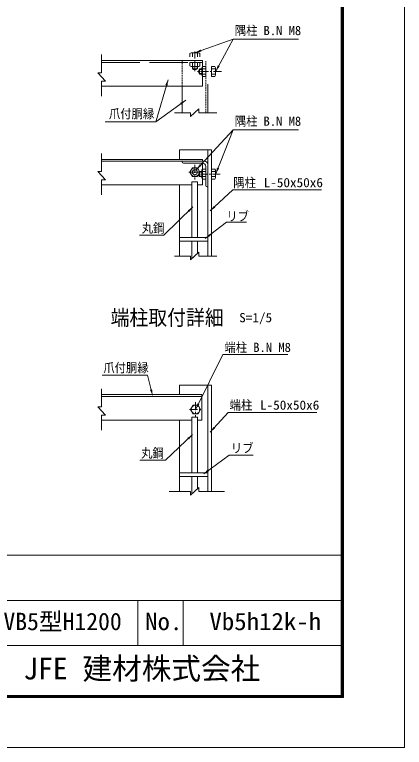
# Model space of a CAD drawing. Units: millimetres, scale not verified, with parts at other scales. Extents: x -4455 to 4455, y -3150 to 3150.
# Drawn here: x 2624 to 4455, y -3150 to 287 of the extents above; entities that cross this region are included whole.
import ezdxf
from ezdxf.enums import TextEntityAlignment as Align

# ---------------------------------------------------------------- set-up
doc = ezdxf.new("R2010")
doc.units = ezdxf.units.MM
doc.header["$LTSCALE"] = 30
for name, pattern in [('DASHED', [7.5, 6, -1.5]), ('USER1', [2, 1.25, -0.25, 0.25, -0.25]), ('USER4', [0.375, 0.25, -0.125])]:
    doc.linetypes.add(name, pattern=pattern)
doc.layers.add('0-B_7詳細', color=7, linetype='Continuous', lineweight=18)
doc.layers.add('0-F_D-TTL', color=7, linetype='Continuous', lineweight=9)
doc.layers.add('0-E_D-TTL-TXT', color=7, linetype='Continuous')
doc.styles.add('ＭＳ ゴシック', font='')
doc.styles.get('ＭＳ ゴシック').set_extended_font_data('MS Gothic')

msp = doc.modelspace()

# ---------------------------------------------------------------- linework, layer by layer
at = {"layer": '0-B_7詳細', "lineweight": 9}
for p, q in [((3651.3, 172.14), (3569.36, 21.99)), ((3453.44, 108.43), (3447.68, 105.11)), ((3447.68, 105.11), (3447.68, 89.23)), ((3453.44, 108.43), (3488.96, 108.43)), ((3459.2, 106.37), (3459.2, 89.23)), ((3483.2, 106.37), (3483.2, 89.23)), ((3488.96, 108.43), (3494.72, 105.11)), ((3494.72, 105.11), (3494.72, 89.23)), ((3032.28, 71.23), (3504.2, 71.23)), ((3507.2, 71.23), (3399.2, 71.23)), ((3507.2, -48.77), (3507.2, 71.23)), ((3447.68, 62.23), (3494.72, 62.23)), ((3447.68, 46.36), (3447.68, 62.23)), ((3453.44, 43.03), (3447.68, 46.36)), ((3453.44, 43.03), (3488.96, 43.03)), ((3459.2, 45.09), (3459.2, 62.23)), ((3459.2, 43.03), (3459.2, 32.37)), ((3483.2, 45.09), (3483.2, 62.23)), ((3483.2, 43.03), (3483.2, 32.37)), ((3503, 2.47), (3503, 37.99)), ((3522.2, -3.29), (3522.2, 43.75)), ((3565.08, 43.75), (3549.2, 43.75)), ((3549.2, -3.29), (3549.2, 43.75)), ((3568.4, 37.99), (3565.08, 43.75)), ((3568.4, 2.47), (3568.4, 37.99)), ((3459.2, 32.37), (3483.2, 32.37)), ((3492.34, 8.23), (3492.34, 32.23)), ((3503, 32.23), (3492.34, 32.23)), ((3503, 8.23), (3492.34, 8.23)), ((3503, 2.47), (3506.33, -3.29)), ((3505.06, 32.23), (3522.2, 32.23)), ((3505.06, 8.23), (3522.2, 8.23)), ((3566.34, 32.23), (3549.2, 32.23)), ((3566.34, 8.23), (3549.2, 8.23)), ((3568.4, 2.47), (3565.08, -3.29)), ((3506.33, -3.29), (3522.2, -3.29)), ((3565.08, -3.29), (3549.2, -3.29)), ((3032.28, -48.77), (3507.2, -48.77)), ((3411.2, -173.5), (3411.2, -48.77)), ((3531.2, -173.5), (3531.2, -39.77)), ((3286.99, -216.01), (3427.52, -114.75)), ((3651.3, -253.2), (3569.14, -459.12)), ((3399.2, -391.98), (3399.2, -346.98)), ((3399.2, -346.98), (3549.2, -346.98)), ((3531.2, -845.83), (3531.2, -346.98)), ((3549.2, -845.83), (3549.2, -346.98)), ((3032.28, -391.98), (3504.2, -391.98)), ((3032.28, -400.98), (3504.2, -400.98)), ((3507.2, -391.98), (3399.2, -391.98)), ((3516.2, -400.98), (3411.2, -400.98)), ((3411.2, -400.98), (3411.2, -403.98)), ((3507.2, -409.98), (3417.2, -409.98)), ((3421.7, -391.98), (3422, -391.98)), ((3507.2, -400.98), (3507.2, -391.98)), ((3507.2, -511.98), (3507.2, -409.98)), ((3503, -478.74), (3503, -443.22)), ((3522.2, -514.98), (3522.2, -424.98)), ((3522.2, -484.5), (3522.2, -437.46)), ((3531.2, -520.98), (3531.2, -415.98)), ((3565.08, -437.46), (3549.2, -437.46)), ((3549.2, -484.5), (3549.2, -437.46)), ((3568.4, -443.22), (3565.08, -437.46)), ((3568.4, -478.74), (3568.4, -443.22)), ((3492.34, -472.98), (3492.34, -448.98)), ((3503, -448.98), (3492.34, -448.98)), ((3503, -472.98), (3492.34, -472.98)), ((3503, -478.74), (3506.33, -484.5)), ((3505.06, -448.98), (3522.2, -448.98)), ((3505.06, -472.98), (3522.2, -472.98)), ((3566.34, -448.98), (3549.2, -448.98)), ((3566.34, -472.98), (3549.2, -472.98)), ((3568.4, -478.74), (3565.08, -484.5)), ((3032.28, -511.98), (3456.52, -511.98)), ((3399.2, -845.83), (3399.2, -511.98)), ((3456.52, -758.46), (3456.52, -498.04)), ((3456.52, -498.04), (3483.52, -498.04)), ((3483.52, -758.46), (3483.52, -498.04)), ((3483.52, -511.98), (3507.2, -511.98)), ((3506.33, -484.5), (3522.2, -484.5)), ((3565.08, -484.5), (3549.2, -484.5)), ((3531.2, -520.98), (3528.2, -520.98)), ((3531.2, -758.46), (3399.2, -758.46)), ((3531.2, -776.46), (3399.2, -776.46)), ((3456.52, -857.67), (3456.52, -776.46)), ((3483.52, -832.6), (3483.52, -776.46)), ((3399.2, -1495.73), (3399.2, -1450.73)), ((3399.2, -1450.73), (3549.2, -1450.73)), ((3531.2, -1949.58), (3531.2, -1450.73)), ((3549.2, -1949.58), (3549.2, -1450.73)), ((3032.28, -1495.73), (3504.2, -1495.73)), ((3032.28, -1504.73), (3504.2, -1504.73)), ((3504.2, -1495.73), (3399.2, -1495.73)), ((3421.7, -1495.73), (3422, -1495.73)), ((3504.2, -1615.73), (3504.2, -1495.73)), ((3456.52, -1862.21), (3456.52, -1601.79)), ((3456.52, -1601.79), (3483.52, -1601.79)), ((3483.52, -1862.21), (3483.52, -1601.79)), ((3032.28, -1615.73), (3456.52, -1615.73)), ((3399.2, -1949.58), (3399.2, -1615.73)), ((3483.52, -1615.73), (3504.2, -1615.73)), ((3531.2, -1862.21), (3399.2, -1862.21)), ((3531.2, -1880.21), (3399.2, -1880.21)), ((3456.52, -1961.42), (3456.52, -1880.21)), ((3483.52, -1936.35), (3483.52, -1880.21))]:
    msp.add_line(p, q, dxfattribs=at)
at = {"layer": '0-B_7詳細', "color": 1, "linetype": 'USER1'}
for p, q in [((3471.2, 21.13), (3471.2, 113.5)), ((3595.2, 20.23), (3478.76, 20.23)), ((3471.2, -417.79), (3471.2, -487.18)), ((3442.64, -451.98), (3499.76, -451.98)), ((3590.3, -460.98), (3497.94, -460.98)), ((3474.2, -1531.54), (3474.2, -1600.93)), ((3445.64, -1565.73), (3502.76, -1565.73))]:
    msp.add_line(p, q, dxfattribs=at)
at = {"layer": '0-B_7詳細', "color": 4}
for p, q in [((3032.28, 13.67), (3032.28, 99.25)), ((3014.28, 13.67), (3050.28, -25.1)), ((3032.28, 13.67), (3014.28, 13.67)), ((3032.28, -25.1), (3032.28, -95.3)), ((3032.28, -25.1), (3050.28, -25.1)), ((3449.88, -191.5), (3488.65, -155.5)), ((3488.65, -173.5), (3488.65, -155.5)), ((3449.88, -173.5), (3375.66, -173.5)), ((3449.88, -173.5), (3449.88, -191.5)), ((3488.65, -173.5), (3573.33, -173.5)), ((3032.28, -449.54), (3032.28, -363.96)), ((3014.28, -449.54), (3050.28, -488.31)), ((3032.28, -449.54), (3014.28, -449.54)), ((3032.28, -488.31), (3032.28, -558.51)), ((3032.28, -488.31), (3050.28, -488.31)), ((3449.88, -845.83), (3375.66, -845.83)), ((3449.88, -863.83), (3488.65, -827.83)), ((3449.88, -845.83), (3449.88, -863.83)), ((3488.65, -845.83), (3488.65, -827.83)), ((3488.65, -845.83), (3573.33, -845.83)), ((3032.28, -1553.29), (3032.28, -1467.71)), ((3014.28, -1553.29), (3050.28, -1592.06)), ((3032.28, -1553.29), (3014.28, -1553.29)), ((3032.28, -1592.06), (3032.28, -1662.25)), ((3032.28, -1592.06), (3050.28, -1592.06)), ((3449.88, -1949.58), (3349.43, -1949.58)), ((3449.88, -1967.58), (3488.65, -1931.58)), ((3449.88, -1949.58), (3449.88, -1967.58)), ((3488.65, -1949.58), (3488.65, -1931.58)), ((3488.65, -1949.58), (3609.7, -1949.58))]:
    msp.add_line(p, q, dxfattribs=at)
at = {"layer": '0-B_7詳細', "color": 1, "linetype": 'USER4'}
for p, q in [((3411.2, -48.77), (3411.2, 71.31)), ((3522.2, -173.5), (3522.2, 68.82))]:
    msp.add_line(p, q, dxfattribs=at)
at = {"layer": '0-B_7詳細', "color": 3, "linetype": 'DASHED'}
msp.add_line((3032.28, 62.23), (3507.2, 62.23), dxfattribs=at)
at = {"layer": '0-B_7詳細', "color": 1}
for p, q in [((3461.6, 43.03), (3461.6, 31.16)), ((3480.8, 43.03), (3480.8, 31.16)), ((3503, 29.83), (3491.13, 29.83)), ((3503, 10.63), (3491.13, 10.63)), ((3503, -451.38), (3491.13, -451.38)), ((3503, -470.58), (3491.13, -470.58))]:
    msp.add_line(p, q, dxfattribs=at)
at = {"layer": '0-B_7詳細', "lineweight": 9}
for points in [[(3957.11, 172.14), (3651.3, 172.14), (3473.09, 109.1)], [(3488.96, 43.03), (3494.72, 46.36), (3494.72, 62.23)], [(3503, 37.99), (3506.33, 43.75), (3522.2, 43.75)], [(3049, -216.01), (3286.99, -216.01), (3344.81, -18.14)], [(3957.11, -253.2), (3651.3, -253.2), (3478.89, -438.76)], [(3503, -443.22), (3506.33, -437.46), (3522.2, -437.46)], [(4065.36, -535.15), (3649.53, -535.15), (3542.61, -633.58)], [(3713.67, -686.7), (3619.75, -686.7), (3519.05, -763.73)]]:
    msp.add_lwpolyline(points, dxfattribs=at)
at = {"layer": '0-B_7詳細', "color": 3}
for points in [[(3494.72, -451.98), (3482.96, -431.61), (3459.44, -431.61), (3447.68, -451.98), (3459.44, -472.35), (3482.96, -472.35)], [(3497.72, -1565.73), (3485.96, -1545.36), (3462.44, -1545.36), (3450.68, -1565.73), (3462.44, -1586.1), (3485.96, -1586.1)]]:
    msp.add_lwpolyline(points, close=True, dxfattribs=at)
at = {"layer": '0-B_7詳細', "color": 1}
for points in [[(3210.26, -748.22), (3325.68, -748.22), (3461.16, -615.25)], [(3908.08, -1307.58), (3601.67, -1307.58), (3475.09, -1563.93)], [(3035.26, -1403.86), (3247.46, -1403.86), (3271.83, -1498.51)], [(4044.19, -1579.93), (3626.59, -1579.93), (3543.03, -1670.93)], [(3211.62, -1803.35), (3332.33, -1803.35), (3459.92, -1682.95)], [(3743.9, -1779.52), (3632.23, -1779.52), (3512.73, -1866.58)]]:
    msp.add_lwpolyline(points, dxfattribs=at)
at = {"layer": '0-B_7詳細', "color": 3}
for centre, radius in [((3471.2, -451.98), 20.4), ((3471.2, -451.98), 12), ((3474.2, -1565.73), 20.4)]:
    msp.add_circle(centre, radius, dxfattribs=at)
at = {"layer": '0-B_7詳細', "lineweight": 9}
for centre, radius, start, end in [((3453.44, 99.34), 9.09, 50.6618, 90), ((3471.2, 72.43), 36, 70.52878, 109.47122), ((3488.96, 99.34), 9.09, 90, 129.3382), ((3453.44, 52.12), 9.09, 270, 309.3382), ((3471.2, 79.03), 36, 250.52878, 289.47122), ((3488.96, 52.12), 9.09, 230.6618, 270), ((3512.09, 37.99), 9.09, 180, 219.3382), ((3559.31, 37.99), 9.09, 320.6618, 0), ((3471.2, 53.16), 24, 240, 300), ((3513.13, 20.23), 24, 150, 210), ((3539, 20.23), 36, 160.52878, 199.47122), ((3512.09, 2.47), 9.09, 140.6618, 180), ((3532.4, 20.23), 36, 340.52878, 19.47122), ((3559.31, 2.47), 9.09, 0, 39.3382), ((3417.2, -403.98), 6, 180, 270), ((3507.2, -424.98), 15, 0, 90), ((3516.2, -415.98), 15, 0, 90), ((3512.09, -443.22), 9.09, 180, 219.3382), ((3559.31, -443.22), 9.09, 320.6618, 0), ((3513.13, -460.98), 24, 150, 210), ((3539, -460.98), 36, 160.52878, 199.47122), ((3512.09, -478.74), 9.09, 140.6618, 180), ((3532.4, -460.98), 36, 340.52878, 19.47122), ((3559.31, -478.74), 9.09, 0, 39.3382), ((3528.2, -514.98), 6, 180, 270)]:
    msp.add_arc(centre, radius, start, end, dxfattribs=at)
at = {"layer": '0-B_7詳細'}
for points in [[(3471.2, 108.43), (3497.75, 123.35), (3501.22, 113.52)], [(3568.4, 20.23), (3578.2, 49.06), (3587.35, 44.07)], [(3345.37, -16.22), (3341.96, -46.48), (3331.96, -43.56)], [(3429.14, -113.59), (3407.85, -135.35), (3401.76, -126.9)], [(3477.53, -440.22), (3494.13, -414.7), (3501.77, -421.79)], [(3568.4, -460.98), (3574.68, -431.18), (3584.36, -435.05)], [(3541.13, -634.94), (3559.68, -610.79), (3566.73, -618.45)], [(3517.46, -764.94), (3538.12, -742.58), (3544.45, -750.85)]]:
    msp.add_solid(points, dxfattribs=at)
at = {"layer": '0-B_7詳細', "color": 1}
for points in [[(3462.59, -613.85), (3444.83, -638.58), (3437.53, -631.15)], [(3272.33, -1500.45), (3259.8, -1472.69), (3269.89, -1470.09)], [(3474.2, -1565.73), (3482.81, -1536.52), (3492.15, -1541.13)], [(3541.67, -1672.4), (3558.13, -1646.78), (3565.8, -1653.83)], [(3461.37, -1681.57), (3443.13, -1705.95), (3435.98, -1698.37)], [(3511.11, -1867.76), (3532.29, -1845.88), (3538.43, -1854.31)]]:
    msp.add_solid(points, dxfattribs=at)
at = {"layer": '0-F_D-TTL'}
for p, q in [((2248.64, -2248.64), (4157.86, -2248.64)), ((2248.64, -2460.77), (4157.86, -2460.77)), ((3203.25, -2460.77), (3203.25, -2672.91)), ((3415.38, -2460.77), (3415.38, -2672.91)), ((2248.64, -2672.91), (4157.86, -2672.91))]:
    msp.add_line(p, q, dxfattribs=at)
at = {"layer": '0-F_D-TTL', "color": 2, "lineweight": 18}
msp.add_lwpolyline([(-4454.85, 3150.21), (4454.85, 3150.21), (4454.85, -3150.21), (-4454.85, -3150.21)], close=True, dxfattribs=at)
at = {"layer": '0-F_D-TTL'}
for points in [[(-4168.47, 2916.87), (4168.47, 2916.87), (4168.47, -2916.87), (-4168.47, -2916.87)], [(-4165.81, 2914.21), (4165.81, 2914.21), (4165.81, -2914.21), (-4165.81, -2914.21)], [(-4163.16, 2911.56), (4163.16, 2911.56), (4163.16, -2911.56), (-4163.16, -2911.56)], [(-4160.51, 2908.91), (4160.51, 2908.91), (4160.51, -2908.91), (-4160.51, -2908.91)], [(-4157.86, 2906.26), (4157.86, 2906.26), (4157.86, -2906.26), (-4157.86, -2906.26)]]:
    msp.add_lwpolyline(points, close=True, dxfattribs=at)

# ---------------------------------------------------------------- texts
at = {"layer": '0-B_7詳細', "color": 3, "style": 'ＭＳ ゴシック'}
for s, width, p in [('隅柱', 0.9, (3658.34, 177.87)), ('爪付胴縁', 0.9, (3067.14, -212.29)), ('隅柱', 0.9, (3658.34, -247.48)), ('隅柱', 0.9, (3651.02, -535.58)), ('L-50x50x6', 1.05, (3793.83, -535.58)), ('リブ', 0.9, (3618.54, -693.59)), ('丸鋼', 0.9, (3221.26, -748.95)), ('S=1/5', 1.05, (3678.92, -1169)), ('端柱', 0.9, (3610.07, -1308.47)), ('爪付胴縁', 0.9, (3040.84, -1403.76)), ('端柱', 0.9, (3633.87, -1579.36)), ('L-50x50x6', 1.05, (3776.68, -1579.36)), ('リブ', 0.9, (3639.97, -1780.85)), ('丸鋼', 0.9, (3218.55, -1804.41))]:
    msp.add_text(s, height=43.33, dxfattribs=dict(at, width=width)).set_placement(p, align=Align.BOTTOM_LEFT)
for p in [(3793.15, 177.87), (3793.15, -247.48), (3744.88, -1308.47)]:
    msp.add_text('B.N M8', height=43.33, dxfattribs=at).set_placement(p, align=Align.BOTTOM_LEFT)
at = {"layer": '0-B_7詳細', "style": 'ＭＳ ゴシック', "width": 0.9}
msp.add_text('端柱取付詳細', height=72.14, dxfattribs=at).set_placement((3074.83, -1191.8), align=Align.BOTTOM_LEFT)
at = {"layer": '0-E_D-TTL-TXT', "style": 'ＭＳ ゴシック'}
for s, height, p in [('VB5型H1200', 81.64, (2571.51, -2624.97)), ('JFE 建材株式会社', 102.1, (2664.83, -2862.24))]:
    msp.add_text(s, height=height, dxfattribs=at).set_placement(p, align=Align.BOTTOM_LEFT)
at = {"layer": '0-E_D-TTL-TXT', "style": 'ＭＳ ゴシック', "width": 1.05}
for s, p in [('No.', (3237.19, -2624.97)), ('Vb5h12k-h', (3539.13, -2624.97))]:
    msp.add_text(s, height=81.6, dxfattribs=at).set_placement(p, align=Align.BOTTOM_LEFT)

doc.saveas('drawing.dxf')
